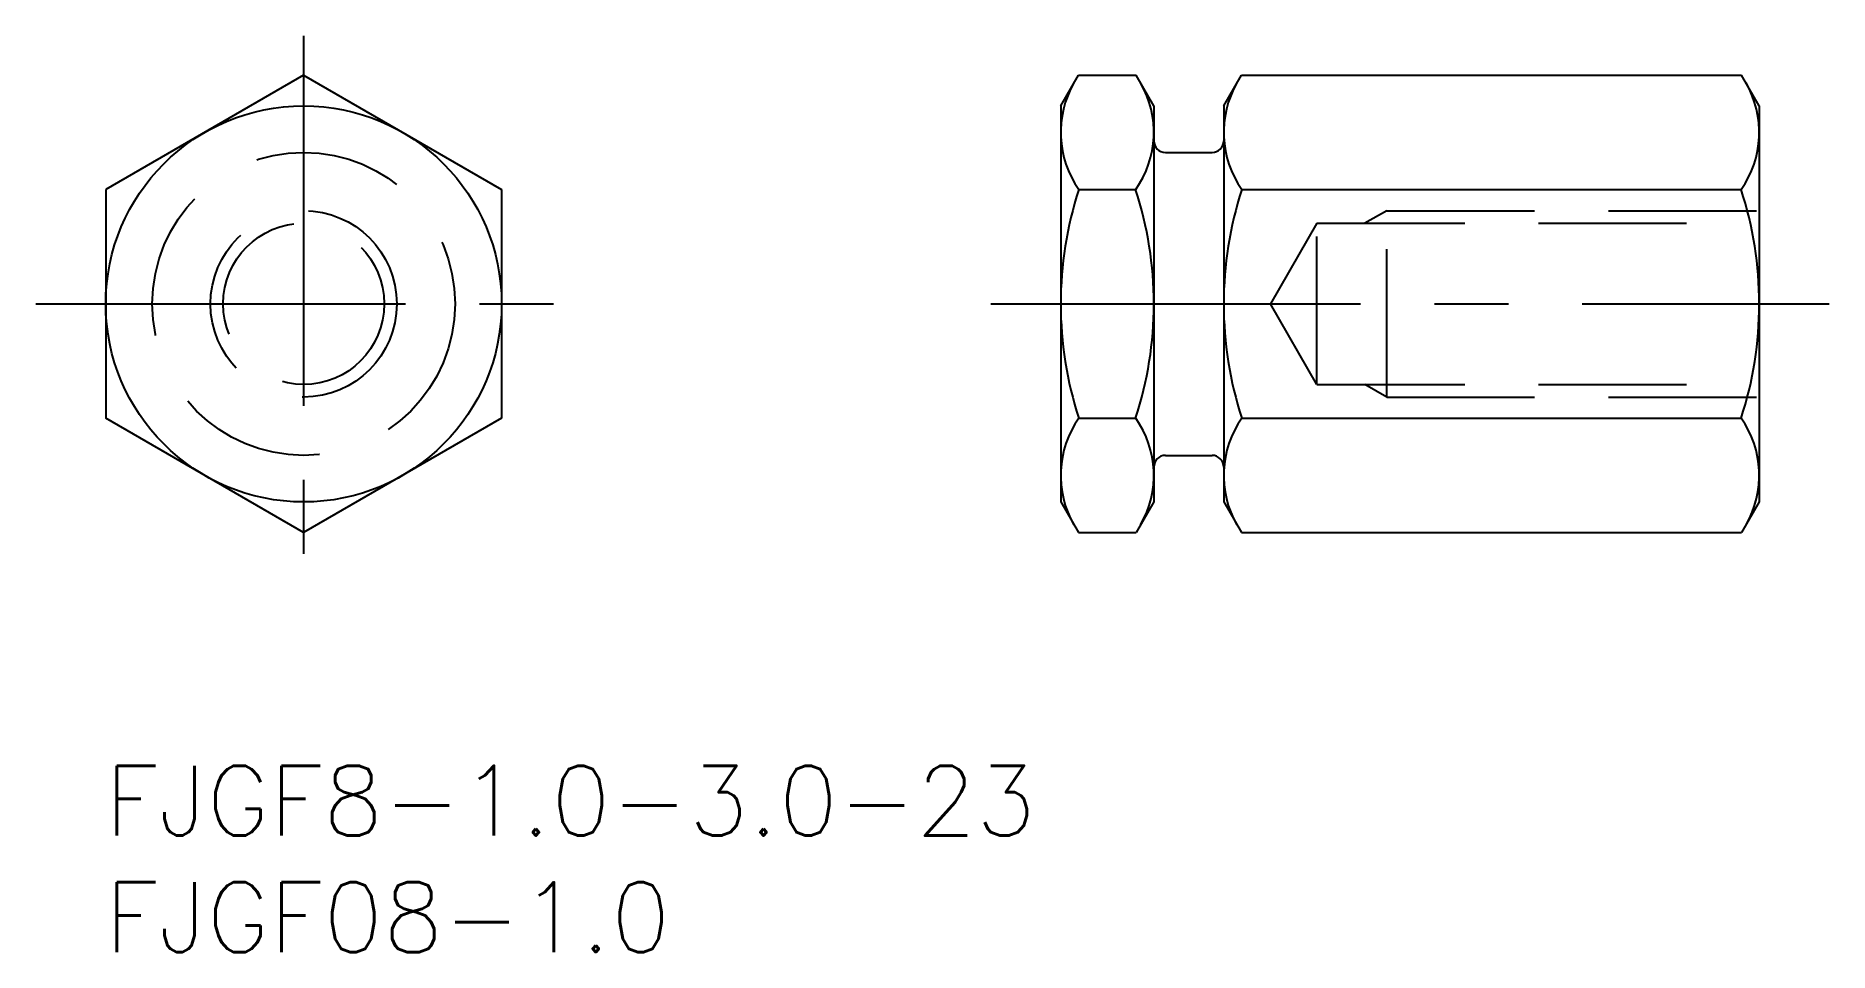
# Model space of a CAD drawing. Extents: x -3 to 74.1, y -8 to 31.3.
import ezdxf

# ---------------------------------------------------------------- set-up
doc = ezdxf.new("R2010")
doc.units = 0
doc.header["$LTSCALE"] = 0.5
doc.linetypes.add('CENTER', pattern=[50.8, 31.75, -6.35, 6.35, -6.35])
doc.linetypes.add('DASHED', pattern=[19.05, 12.7, -6.35])
for name, color, linetype in [('MSM_CENTER', 1, 'CENTER'), ('MSM_CONTINUOUS', 7, 'CONTINUOUS'), ('MSM_DASHED', 4, 'DASHED'), ('MSM_PART_NUMBER', 7, 'CONTINUOUS')]:
    doc.layers.add(name, color=color, linetype=linetype)
doc.styles.get("Standard").update_dxf_attribs({"font": 'txt.shx', "height": 3, "bigfont": 'bigfont.shx'})

# ---------------------------------------------------------------- blocks, each defined once
blk = doc.blocks.new('*U15')
at = {"layer": 'MSM_PART_NUMBER'}
blk.add_text('FJGF8-1.0-3.0-23', height=3, dxfattribs=at).set_placement((0, -3))
blk = doc.blocks.new('*U16')
at = {"layer": 'MSM_PART_NUMBER'}
blk.add_text('FJGF08-1.0', height=3, dxfattribs=at).set_placement((0, -8))

msp = doc.modelspace()

# ---------------------------------------------------------------- linework, layer by layer
at = {"layer": 'MSM_CENTER'}
for p, q in [((8.542, 31.315), (8.542, 8.315)), ((-2.958, 19.815), (20.042, 19.815)), ((38.052, 19.815), (74.052, 19.815))]:
    msp.add_line(p, q, dxfattribs=at)
at = {"layer": 'MSM_CONTINUOUS'}
for p, q in [((8.542, 29.63), (0.042, 24.722)), ((8.542, 29.63), (17.042, 24.722)), ((41.052, 28.315), (41.811, 29.63)), ((41.811, 29.63), (44.292, 29.63)), ((45.052, 28.315), (44.292, 29.63)), ((48.052, 28.315), (48.811, 29.63)), ((48.811, 29.63), (70.292, 29.63)), ((71.052, 28.315), (70.292, 29.63)), ((41.052, 28.315), (41.052, 11.315)), ((45.052, 28.315), (45.052, 11.315)), ((48.052, 28.315), (48.052, 11.315)), ((71.052, 28.315), (71.052, 11.315)), ((4.292, 27.176), (4.292, 27.176)), ((45.552, 26.315), (47.552, 26.315)), ((0.042, 24.722), (0.042, 14.907)), ((17.042, 24.722), (17.042, 14.907)), ((41.831, 24.722), (44.272, 24.722)), ((48.831, 24.722), (70.272, 24.722)), ((8.542, 10), (0.042, 14.907)), ((17.042, 14.907), (8.542, 10)), ((41.831, 14.907), (44.272, 14.907)), ((48.831, 14.907), (70.272, 14.907)), ((45.552, 13.315), (47.552, 13.315)), ((41.052, 11.315), (41.811, 10)), ((45.052, 11.315), (44.292, 10)), ((48.052, 11.315), (48.811, 10)), ((71.052, 11.315), (70.292, 10)), ((41.811, 10), (44.292, 10)), ((48.811, 10), (70.292, 10))]:
    msp.add_line(p, q, dxfattribs=at)
msp.add_circle((8.542, 19.815), 8.5, dxfattribs=at)
for centre, radius, start, end in [((45.302, 27.176), 4.25, 150, 215.26439), ((40.802, 27.176), 4.25, 324.7356, 30), ((52.302, 27.176), 4.25, 150, 215.2644), ((66.802, 27.176), 4.25, 324.7356, 30), ((45.552, 26.815), 0.5, 180, 270), ((47.552, 26.815), 0.5, 270, 0), ((56.882, 19.815), 15.83, 161.94029, 198.05972), ((29.221, 19.815), 15.83, 341.94028, 18.05972), ((63.882, 19.815), 15.83, 161.94028, 198.05972), ((55.221, 19.815), 15.83, 341.94028, 18.05972), ((45.302, 12.454), 4.25, 144.7356, 210), ((40.802, 12.454), 4.25, 330, 35.2644), ((52.302, 12.454), 4.25, 144.7356, 210), ((66.802, 12.454), 4.25, 330, 35.2644), ((45.552, 12.815), 0.5, 90, 180), ((47.552, 12.815), 0.5, 0, 90)]:
    msp.add_arc(centre, radius, start, end, dxfattribs=at)
at = {"layer": 'MSM_DASHED'}
for p, q in [((52.052, 23.273), (50.055, 19.815)), ((52.052, 23.273), (71.052, 23.273)), ((52.052, 16.356), (52.052, 23.273)), ((55.052, 23.815), (54.114, 23.273)), ((55.052, 23.815), (71.052, 23.815)), ((55.052, 15.815), (55.052, 23.815)), ((52.052, 16.356), (50.055, 19.815)), ((52.052, 16.356), (71.052, 16.356)), ((55.052, 15.815), (54.114, 16.356)), ((55.052, 15.815), (71.052, 15.815))]:
    msp.add_line(p, q, dxfattribs=at)
for radius in [6.5, 4, 3.458]:
    msp.add_circle((8.542, 19.815), radius, dxfattribs=at)

# ---------------------------------------------------------------- block references
at = {"layer": 'MSM_CONTINUOUS'}
for name in ['*U15', '*U16']:
    msp.add_blockref(name, (0, 0), dxfattribs=at)

doc.saveas('drawing.dxf')
